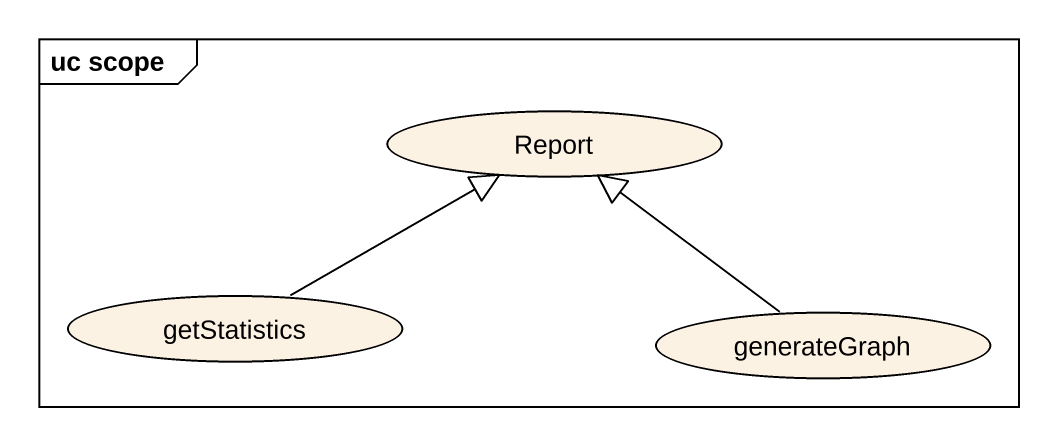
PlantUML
@startuml
mainframe uc scope
usecase Report
usecase getStatistics
usecase generateGraph
getStatistics -right-|> Report
generateGraph -up-|> Report
@enduml
